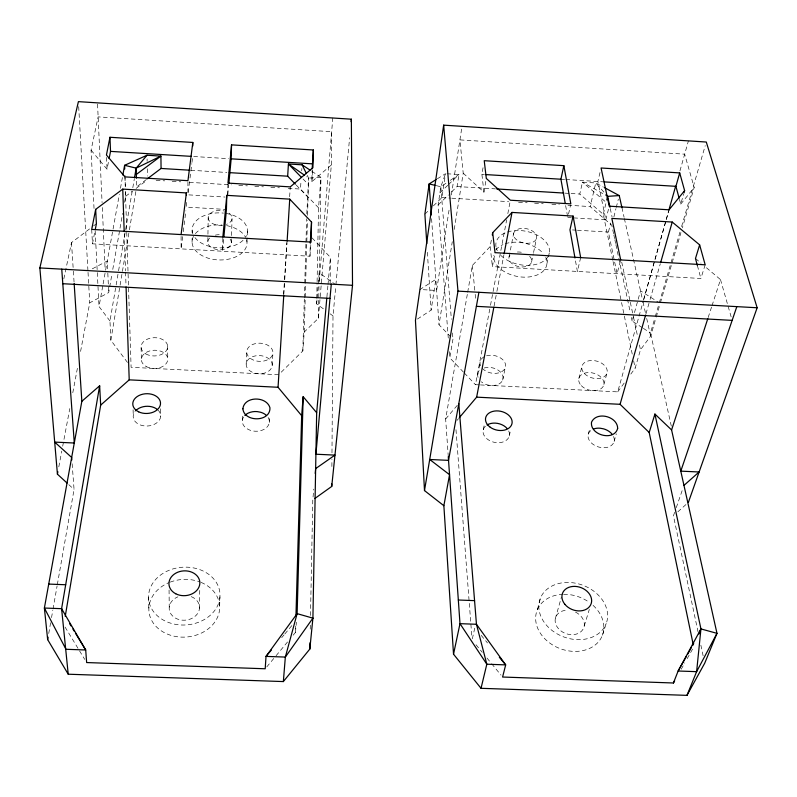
<?xml version="1.0" encoding="UTF-8"?>
<svg xmlns="http://www.w3.org/2000/svg" width="797" height="797" viewBox="0 0 797 797"><rect width="100%" height="100%" fill="white"/><g stroke="black" fill="none" stroke-linecap="round" stroke-linejoin="round"><path stroke-width="0.6" stroke-dasharray="3.98 2.99" d="M186.368 202.388L186.359 207.11L226.428 209.481M187.943 181.865L187.903 194.827L225.093 197.058M192.067 242.427L192.097 237.586M192.127 232.744L192.137 230.323M331.881 466.524L331.941 459.052M331.98 452.826L333.007 315.921L335.796 286.063M330.147 283.473L330.406 257.401L311.298 237.068M281.211 372.199L302.81 350.949L304.255 332.02L318.392 318.312L331.323 165.009L331.652 131.704L98.131 116.88L91.077 150.185L94.036 208.505M199.489 608.33L199.758 588.694M207.838 241.521L207.927 235.434M207.947 234.218L208.206 217.192A11.945 7.482 1.9 0 1 223.907 210.916M323.393 308.847L316.658 303.896L317.067 282.945M317.096 281.72L318.551 207.798L320.962 177.323L312.035 171.405M318.392 318.312L318.989 285.167M319.059 281.471L320.962 177.323L308.618 178.09L306.606 176.675M310.232 629.172L310.332 624.2M310.501 615.503L312.783 499.968L313.769 489.109M222.841 238.173L222.532 251.244L223.788 237.735M227.643 194.857L227.912 184.276M91.705 229.406L92.472 243.822L309.953 256.236L310.252 244.44M331.323 165.009L311.866 181.656L312.175 169.781M219.653 606.128L219.992 593.984A35.775 28.901 -4.2 0 0 165.128 572.136A35.775 28.901 -4.2 0 0 167.719 622.148A35.775 28.901 -4.2 0 0 219.992 593.984M231.339 242.866L231.519 236.799M231.558 235.583L232.057 218.587M302.81 350.949L304.315 299.064M304.354 297.829L304.753 284.24M304.783 283.005L305.928 243.474M305.968 242.238L306.646 218.767M306.795 213.825L308.618 178.09L306.994 174.772M293.157 635.199L295.488 632.4L295.667 626.213M304.255 332.02L307.423 220.291M307.562 215.329L308.618 178.09M246.97 241.969L247.439 229.935M242.348 420.149L242.577 414.48M246.203 363.97L246.711 351.537M272.215 365.295A13.021 9.106 2.4 0 0 253.097 356.508A13.021 9.106 2.4 0 0 252.31 372.269A13.021 9.106 2.4 0 0 272.215 365.295L272.923 352.892A13.121 9.096 2.5 0 0 253.665 344.095A13.121 9.096 2.5 0 0 252.868 359.836A13.121 9.096 2.5 0 0 272.923 352.892M269.306 422.49L269.695 415.705M283.602 294.412L284.439 280.813M284.519 279.578L286.82 242.497M289.65 196.759L290.257 186.877M283.812 294.442L284.659 280.823M284.738 279.588L287.04 242.457M318.551 207.798L300.469 189.058L301.047 180.58M301.704 170.887L301.874 168.456M311.866 181.656L312.723 170.05M309.953 256.236L311.029 242.079M316.658 303.896L317.047 299.114M317.146 297.919L319.218 272.853L334.929 284.17M319.218 281.461L332.787 117.996M295.488 632.4L296.374 622.228M326.919 296.843L327.896 285.754M328.005 284.519L330.406 257.401M335.906 284.878L349.624 137.742M227.812 194.727L228.729 184.824M182.652 236.599L181.108 248.883L181.098 234.577M183.27 231.688L185.89 210.797M188.202 192.436L189.855 179.245M190.015 178.04L191.818 163.654M191.967 162.449L192.725 156.451L228.679 158.673M448.273 338.087L438.131 204.968L440.821 186.737L445.503 173.676L458.972 174.503L457.079 186.538L449.329 194.079M433.399 205.865L441.917 197.606L445.503 173.676L437.324 178.797M417.419 319.059L431.137 310.113L435.839 279.378L419.909 289.52L436.617 290.447L449.309 208.435M451.391 194.976L462.021 126.334M463.485 372.149L449.777 357.813L452.955 339.123L439.027 324.768L452.288 241.65M454.24 229.426L463.216 173.188L459.919 139.893L684.663 154.17L694.187 187.454L682.342 227.892M127.49 362.466L110.833 340.229L129.214 231.04M129.413 229.815L136.227 189.317M110.833 340.229L109.976 320.992L118.354 272.076M118.564 270.86L132.601 188.929M132.81 187.713L134.275 179.156M463.216 173.188L483.938 192.157L481.906 174.344L483.261 166.384M483.938 192.157L485.911 180.73M448.283 456.711L445.643 418.973L467.47 293.465M467.68 292.25L472.342 265.441L490.155 246.572L491.849 237.317M48.727 633.505L50.659 622.517M51.526 617.635L52.811 610.313M53.02 609.097L57.105 585.905M57.314 584.679L74.061 489.478L72.129 463.625M80.577 351.437L89.742 302.82L108.691 292.579L111.909 274.298M112.766 269.426L122.628 213.367M124.551 202.398L125.627 196.311L125.388 188.869M109.976 320.992L99.017 306.536L102.903 285.147M103.112 283.961L119.361 194.368M120.457 188.311L122.429 177.412M705.176 264.813L700.892 278.482L492.436 266.587L495.027 252.659M58.799 466.883L61.777 451.082M62.694 446.22L69.797 408.552M72.786 392.752L77.598 367.228M479.186 384.871L475.47 384.682L490.265 306.496M490.494 305.281L506.673 219.763M507.828 213.656L510.369 200.216M477.682 375.008L479.993 362.824M494.1 306.008L496.661 292.638M496.89 291.423L503.873 254.96M92.472 243.822L95.002 230.831M91.077 150.185L107.047 169.213L108.671 160.894M509.064 256.883L513.676 233.202M483.281 429.703L484.616 423.038M502.678 380.099L505.178 367.935M531.579 262.014L533.303 253.735M533.552 252.549L536.52 238.363A11.716 7.263 10.9 0 0 521.009 228.47A11.716 7.263 10.9 0 0 517.721 240.634A11.716 7.263 10.9 0 0 536.52 238.363M63.82 278.88L71.491 242.627L92.562 226.647M509.283 435.999L510.728 429.344M546.921 263.707L549.482 251.982M472.342 638.855L474.843 627.707L476.427 629.62M568.53 214.124L570.582 204.998M612.813 260.35L603.269 214.313L579.768 194.04L582.487 182.134L595.757 182.961L603.229 186.966M613.59 233.74L611.787 225.252L590.188 206.572L595.757 182.961L604.485 192.774M600.011 172.501L597.88 181.507L605.859 219.823L572.684 217.84M580.664 257.61L577.387 271.428L575.195 259.184M603.269 214.313L606.188 202.378L582.487 182.134L606.617 195.753M605.859 219.823L608.669 208.455M620.395 261.077L617.087 273.7L608.42 232.076L610.701 222.961M613.869 216.933L615.961 208.625M616.26 207.439L618.352 199.12M578.821 378.615L581.9 366.53M537.407 609.615L540.575 597.77M588.256 434.265L590.039 427.66M603.877 384.523L607.155 372.468M642.322 327.687L632.121 321.042L640.529 290.855L658.262 302.143M643.667 299.523L665.844 220.889M666.182 219.693L668.534 211.354M679.961 170.847L688.419 140.88M480.422 384.931L617.685 391.875L643.368 300.838M643.707 299.642L669.052 209.8M555.3 618.671L561.387 597.212M645.978 313.769L649.734 300.668M650.073 299.483L660.305 263.737M679.452 199.38L680.738 204.122L683.657 194.01M630.796 374.102L635.159 368.174L640.479 349.783L650.641 336.125L655.861 318.282M614.108 441.508L616.33 433.817M671.323 426.146L650.491 332.997L654.895 317.903M655.234 316.738L658.97 303.966M659.308 302.81L680.19 231.349M681.584 226.587L705.245 145.602M656.21 317.096L660.046 304.006M660.394 302.82L680.947 232.644M584.211 626.063L589.322 609.426M602.422 635.249L606.218 623.503A35.257 27.546 20.5 0 0 565.203 582.527A35.257 27.546 20.5 0 0 548.266 627.139A35.257 27.546 20.5 0 0 606.218 623.503M708.174 317.485L711.641 306.825M712.03 305.649L720.498 279.598L704.747 266.318M674.651 512.292L673.435 515.808L698.033 631.822M676.274 507.619L682.75 488.9M681.196 669.251L684.782 662.915M687.163 658.681L693.739 647.064M617.685 391.875L624.968 381.992M680.738 204.122L694.187 187.454M266.756 666.91L275.304 656.648M276.081 655.722L287.727 641.724M281.69 637.71L284.041 634.91M284.818 633.974L291.871 625.565M456.99 420.437L458.554 418.574M445.643 418.973L458.026 404.458M438.131 204.968L448.462 194.916M424.881 214.124L429.145 209.99M439.924 192.864L447.715 185.352M448.581 184.515L458.972 174.503L447.884 181.985M677.829 511.853L686.615 503.953M93.518 225.92L96.387 223.738M125.627 196.311L132.282 191.29M136.088 188.421L146.548 180.52M146.409 179.504L136.646 186.867L136.446 179.405M436.148 185.621L440.821 186.737L446.878 182.662M92.253 268.858L107.286 260.968L107.774 271.907M278.621 374.749L131.106 367.297L125.438 191.818M156.132 180.321L164.77 180.849M172.172 181.298L180.809 181.816M189.437 182.344L231.389 184.874M238.791 185.322L247.429 185.85M254.821 186.299L263.458 186.817M270.86 187.265L279.498 187.783M288.135 188.311L300.469 189.058M441.917 197.606L450.574 198.124M451.809 198.204L508.645 201.641M518.528 202.239L527.176 202.757M534.588 203.205L543.235 203.733M551.883 204.251L559.295 204.699M567.952 205.227L590.188 206.572M567.763 217.541L571.449 217.76M572.435 229.944L576.161 230.164M577.397 230.233L608.42 232.076M481.906 174.344L484.377 174.503M560.919 179.225L564.615 179.455M565.85 179.524L602.831 181.816M190.862 170.269L226.856 172.471M457.079 186.538L495.495 188.889M564.894 193.133L569.855 193.432M571.09 193.512L579.768 194.04M643.348 328.344L650.491 332.997M330.127 313.799L333.007 315.921M695.482 258.507L701.041 263.189M68.801 484.646L74.061 489.478M303.019 178.986L308.18 184.276M296.205 185.034L307.293 196.53M464.342 373.036L475.47 384.682M481.169 635.339L487.495 642.96M476.008 644.723L482.255 652.325M486.947 658.023L490.862 662.775M491.639 663.722L501.024 675.129M65.065 627.05L84.741 659.418M720.498 279.598L731.148 316.877M697.385 265.56L700.892 278.482M621.939 207.628L624.091 217.272M624.36 218.478L642.502 299.692M643 301.904L645.63 313.699M646.686 318.421L650.641 336.125M610.263 208.525L612.086 217.053M621.72 262.103L630.058 301.077M630.317 302.292L633.187 315.692M633.446 316.907L637.61 336.394M639.433 344.912L640.479 349.783M613.849 234.956L614.617 238.592M614.876 239.797L615.643 243.444M615.902 244.649L630.317 312.554M631.344 317.405L632.121 321.042M700.852 645.112L703.163 655.991M613.062 261.555L624.111 314.865M624.36 316.08L632.649 356.06M633.655 360.902L635.159 368.174M565.631 205.566L567.554 216.346M490.155 246.572L492.436 266.587M472.342 265.441L475.072 293.107M475.191 294.312L475.789 300.33M440.821 186.737L451.371 319.308M452.457 332.937L452.955 339.123M455.984 429.663L471.904 637.49M449.309 351.646L449.777 357.813M431.575 218.637L439.027 324.768M427.361 252.27L431.137 310.113M71.491 242.627L73.274 269.904M73.354 271.139L74.161 283.533M78.684 106.589L87.959 271.119M88.029 272.335L89.742 302.82M95.172 230.841L99.017 306.536M97.543 104.038L102.076 202.548M102.295 207.509L105.154 269.595M107.824 273.122L108.691 292.579M106.539 157.398L107.047 169.213M124.262 233.7L125.527 270.85M125.567 272.096L126.026 285.715M133.079 409.718L133.268 415.436M124.95 175.23L125.348 187.634M124.95 176.884L125.278 186.837M141.109 347.701L141.428 360.254M148.541 597.192L148.84 609.396M147.086 158.922L147.136 161.383M147.276 168.755L147.425 176.117M160.526 408.761L160.635 416.751M167.639 345.828L167.749 358.351M169.064 589.959L169.233 607.184M191.22 596.634A15.193 12.363 -4.5 0 1 196.062 615.414A15.193 12.363 -4.5 0 1 172.371 615.762A15.193 12.363 -4.5 0 1 177.88 596.833M201.053 582.388A35.457 28.851 -4.5 0 1 211.205 626.293A35.457 28.851 -4.5 0 1 156.112 626.522A35.457 28.851 -4.5 0 1 169.183 582.527M170.229 582.109A35.457 28.851 -4.5 0 1 200.047 581.989M230.104 239.05A11.776 7.512 1.8 0 1 226.597 248.405A11.776 7.512 1.8 0 1 211.464 247.528A11.776 7.512 1.8 0 1 209.8 237.875M215.3 235.155A11.776 7.512 1.8 0 1 220.311 234.746M225.82 213.407A27.686 17.494 1.8 0 1 245.914 236.659M243.045 240.315A27.686 17.494 1.8 0 1 218.089 247.797A27.686 17.494 1.8 0 1 194.876 237.486M192.834 233.76A27.686 17.494 1.8 0 1 223.489 213.098M229.038 213.138A11.945 7.482 1.9 0 1 226.408 224.425M222.532 225.312A11.945 7.482 1.9 0 1 208.206 217.242M246.542 239.688A27.487 17.534 1.8 0 1 216.186 259.772A27.487 17.534 1.8 0 1 194.558 234.667M195.355 233.66A27.487 17.534 1.8 0 1 222.014 225.013M226.657 225.621A27.487 17.534 1.8 0 1 245.655 237.466M158.244 410.286A13.758 9.873 -2.6 0 1 156.292 423.197A13.758 9.873 -2.6 0 1 138.28 424.024A13.758 9.873 -2.6 0 1 135.141 411.342M268.111 417.449A13.549 9.863 2 0 1 255.1 431.227A13.549 9.863 2 0 1 244.201 416.134M575.524 612.126A14.974 11.786 20.8 0 1 580.365 632.151A14.974 11.786 20.8 0 1 556.665 626.123A14.974 11.786 20.8 0 1 568.092 610.233M593.068 605.371A34.948 27.506 20.8 0 1 589.461 648.469A34.948 27.506 20.8 0 1 538.533 630.078A34.948 27.506 20.8 0 1 562.523 594.343M563.589 594.303A34.948 27.506 20.8 0 1 589.65 602.602M486.529 355.821A12.951 8.877 11.4 0 1 505.587 364.966A12.951 8.877 11.4 0 1 488.272 372.219A12.951 8.877 11.4 0 1 483.859 356.936M529.626 256.295A11.556 7.303 11 0 1 528.411 265.62A11.556 7.303 11 0 1 513.756 264.783A11.556 7.303 11 0 1 509.97 255.16M517.343 252.021A11.556 7.303 11 0 1 524.177 252.998M548.187 256.245A27.148 16.986 10.9 0 1 526.478 265.371A27.148 16.986 10.9 0 1 500.536 255.08M497.338 250.686A27.148 16.986 10.9 0 1 496.262 247.937M496.003 246.801A27.148 16.986 10.9 0 1 505.218 232.854M507.42 232.027A27.148 16.986 10.9 0 1 537.308 235.225A27.148 16.986 10.9 0 1 549.063 254.163M545.706 257.361A26.959 17.026 11 0 1 523.31 277.137A26.959 17.026 11 0 1 493.732 255.189M495.844 250.009A26.959 17.026 11 0 1 502.987 244.589M505.178 243.752A26.959 17.026 11 0 1 543.474 253.825M484.187 367.995A12.852 8.897 11.4 0 1 500.914 372.508A12.852 8.897 11.4 0 1 498.444 384.264A12.852 8.897 11.4 0 1 481.278 381.793M478.061 377.38A12.852 8.897 11.4 0 1 479.485 370.735M508.715 430.928A13.38 9.604 12.5 0 1 502.787 442.046A13.38 9.604 12.5 0 1 486.031 438.001A13.38 9.604 12.5 0 1 486.26 425.498M613.541 436.477A13.419 9.415 16.4 0 1 607.653 447.237A13.419 9.415 16.4 0 1 590.995 442.574A13.419 9.415 16.4 0 1 591.225 430.231M146.15 366.49A13.21 9.126 -1.5 0 0 167.609 360.732A13.21 9.126 -1.5 0 0 150.025 350.849A13.21 9.126 -1.5 0 0 146.15 366.49M145.861 353.938A13.31 9.126 -1.3 0 0 167.5 348.209A13.31 9.126 -1.3 0 0 149.776 338.317A13.31 9.126 -1.3 0 0 145.861 353.938M584.41 373.554A12.981 8.717 14.8 0 0 606.298 374.59A12.981 8.717 14.8 0 0 592.829 360.513A12.981 8.717 14.8 0 0 584.41 373.554M581.302 385.638A12.882 8.727 14.9 0 0 603.02 386.655A12.882 8.727 14.9 0 0 589.68 372.578A12.882 8.727 14.9 0 0 581.302 385.638"/><path stroke-width="1.2" d="M186.388 195.285L186.388 192.924L122.758 189.108L95.67 209.372L91.705 229.406L311.029 242.079L311.537 222.084L289.729 199.14L226.796 195.345L222.871 236.988M192.784 145.951L192.814 142.444L109.956 137.273L106.439 155.026L124.95 176.884L187.953 180.68L192.814 142.444M314.775 498.543L331.731 486.439L331.751 483.948M326.81 298.078L316.668 412.716L312.912 618.143L309.834 649.047L283.353 681.574L68.223 674.212L47.661 639.612L44.383 608.041L81.842 401.299L74.161 283.533M309.834 649.047L309.963 642.83M226.796 195.345L226.428 209.481L223.907 236.51M310.292 243.264L311.537 222.084M312.205 168.595L313.341 149.985L231.548 144.865L227.952 183.101L290.257 186.877L312.902 167.729L313.341 149.985M228.849 183.589L231.16 158.832L231.548 144.865M316.668 412.716L303.169 396.687L297.122 613.65L285.336 657.077L283.353 681.574M295.946 616.3L301.674 415.685L303.169 396.687M295.358 184.147L287.677 176.197L288.414 163.983L302.113 164.83L310.053 170.09M301.674 415.685L278.053 387.272L283.742 295.677M287.119 241.222L289.729 199.14M331.293 284.14L315.901 454.22L334.969 455.107L315.642 468.606L315.204 473.428M351.128 121.662L351.357 119.191L78.405 101.637L39.85 267.931L57.424 474.175L67.048 483.032M686.964 695.363L704.697 663.234L716.981 633.336L671.592 429.952L654.925 414.061L700.942 628.923L696.618 671.662L686.964 695.363L481.029 688.309L453.523 654.198L443.869 505.716L449.548 474.693L429.713 459.49L448.542 460.357L478.917 292.3M331.731 486.439L352.523 285.316L351.357 119.191M181.098 234.577L186.388 192.924M688.379 502.369L757.15 307.762L706.291 142.035L443.66 125.149L415.456 320.344L424.492 490.573L443.869 505.716M65.234 616.39L100.671 405.125L99.645 385.798L81.842 401.299M424.492 490.573L457.976 291.134L443.66 125.149M134.484 177.93L136.157 168.147L147.017 155.246L160.924 156.102L161.064 168.456L147.395 178.767M68.223 674.212L61.598 608.679L99.645 385.798M47.661 639.612L48.089 637.172M122.868 174.991L124.621 165.308L147.017 155.246M492.267 235.005L492.685 232.694L512.023 212.42L573.073 216.087L580.664 257.61M57.424 474.175L57.882 471.744M459.341 417.648L476.636 397.155L493.861 307.224M504.112 253.745L512.023 212.42M95.241 229.646L96.387 223.738L95.67 209.372M109.129 158.513L110.524 151.38L109.956 137.273M453.523 654.198L459.989 623.662L448.283 456.711M565.203 203.175L560.919 179.225L563.848 165.666L484.227 160.695L486.309 178.438L510.369 200.216L570.831 203.863L563.848 165.666M573.073 216.087L569.955 229.795L574.976 257.959M481.029 688.309L486.818 664.21L476.457 624.28L458.803 403.551M606.776 199.967L607.663 196.351L606.079 194.568M668.872 210.159L675.597 186.339M679.134 198.184L675.916 186.329L679.702 172.909L601.077 167.998L609.227 206.184L669.052 209.8L684.623 190.642L679.702 172.909M693.231 644.624L649.196 432.492L620.076 404.308L645.64 314.964M660.643 262.552L672.23 222.044L611.837 218.408L620.694 259.922M683.975 192.894L684.623 190.642M672.23 222.044L699.646 244.878L695.482 258.507L697.385 265.56M649.196 432.492L654.925 414.061M671.592 429.952L707.796 318.67M736.827 306.636L680.787 471.137L699.118 471.983L683.965 485.393M499.35 657.256L505.677 664.887L486.818 664.21L459.989 623.662L476.457 624.28L505.677 664.887L502.588 677.032L673.435 682.989L678.137 671.004L700.942 628.923L716.981 633.336L696.618 671.662L678.137 671.004L686.526 656.19M698.919 634.004L700.942 628.923M673.435 682.989L674.631 680.877M687.731 654.078L691.328 647.722M692.523 645.61L693.719 643.488M271.508 649.854L266.019 656.389L265.202 668.773L86.644 662.556L85.707 649.983L61.598 608.679L44.383 608.041L65.972 649.286L85.707 649.983L75.466 633.236M100.671 405.125L129.214 379.85L278.053 387.272M136.327 174.433L160.924 156.102L136.157 168.147L124.621 165.308L124.74 169.024M436.298 179.445L429.145 183.928L424.881 214.124L426.803 243.653M621.939 207.628L619.239 195.564L607.663 196.351L610.004 207.31M48.727 584.081L65.683 584.749M458.335 600.011L474.564 600.639M476.636 397.155L620.076 404.308M39.85 267.931L352.523 285.316M457.976 291.134L757.15 307.762M476.377 306.337L732.144 320.374M62.804 283.712L329.998 298.377M110.524 151.38L191.499 156.381M231.16 158.832L312.324 163.843M485.602 174.573L560.919 179.225M604.066 181.885L675.916 186.329M161.064 168.456L189.616 170.199M229.337 172.63L287.677 176.197M496.74 188.959L563.658 193.053M434.983 185.332L429.145 183.928L431.316 214.921M604.295 187.544L619.239 195.564M304.584 175.27L288.414 163.983L301.306 177.213M69.698 623.812L70.983 625.904M72.906 629.042L74.181 631.134M302.113 164.83L306.456 173.666M61.598 608.679L62.126 610.482M699.646 244.878L705.176 264.813L495.027 252.659L492.685 232.694M71.85 459.929L71.67 457.468L54.694 442.106L74.29 443.012L61.748 269.147M122.758 189.108L124.183 231.22M126.065 286.96L129.214 379.85M136.157 168.147L136.417 178.159M135.799 410.604A13.758 9.873 -2.6 0 1 157.527 409.618M244.848 415.426A13.549 9.863 2 0 1 257.132 411.591L260.549 412.228A13.549 9.863 2 0 1 266.238 415.257M487.047 424.97A13.38 9.604 12.5 0 1 507.131 428.517M593.775 428.935A13.419 9.415 16.4 0 1 600.161 428.218L603.558 428.846A13.419 9.415 16.4 0 1 611.966 434.026M242.886 408.811C244.231 422.42 270.562 422.171 269.944 407.775C266.587 395.96 244.28 395.97 242.886 408.811M617.665 428.358C614.348 441.628 589.67 435.242 591.533 422.161C596.664 410.903 617.565 416.452 617.665 428.358M312.912 618.143L285.336 657.077L266.019 656.389L297.122 613.65L312.912 618.143M138.668 411.84A13.868 9.873 -2.4 0 0 160.466 404.199A13.868 9.873 -2.4 0 0 140.83 394.744A13.868 9.873 -2.4 0 0 138.668 411.84M175.738 593.765A15.472 12.403 -3.9 0 0 199.818 583.783A15.472 12.403 -3.9 0 0 177.641 572.266A15.472 12.403 -3.9 0 0 175.738 593.765M564.914 604.355A15.243 11.825 20.2 0 0 590.487 605.212A15.243 11.825 20.2 0 0 574.926 586.383A15.243 11.825 20.2 0 0 564.914 604.355M490.225 427.232A13.489 9.604 12.4 0 0 511.943 423.805A13.489 9.604 12.4 0 0 494.279 411.093A13.489 9.604 12.4 0 0 490.225 427.232"/></g></svg>
